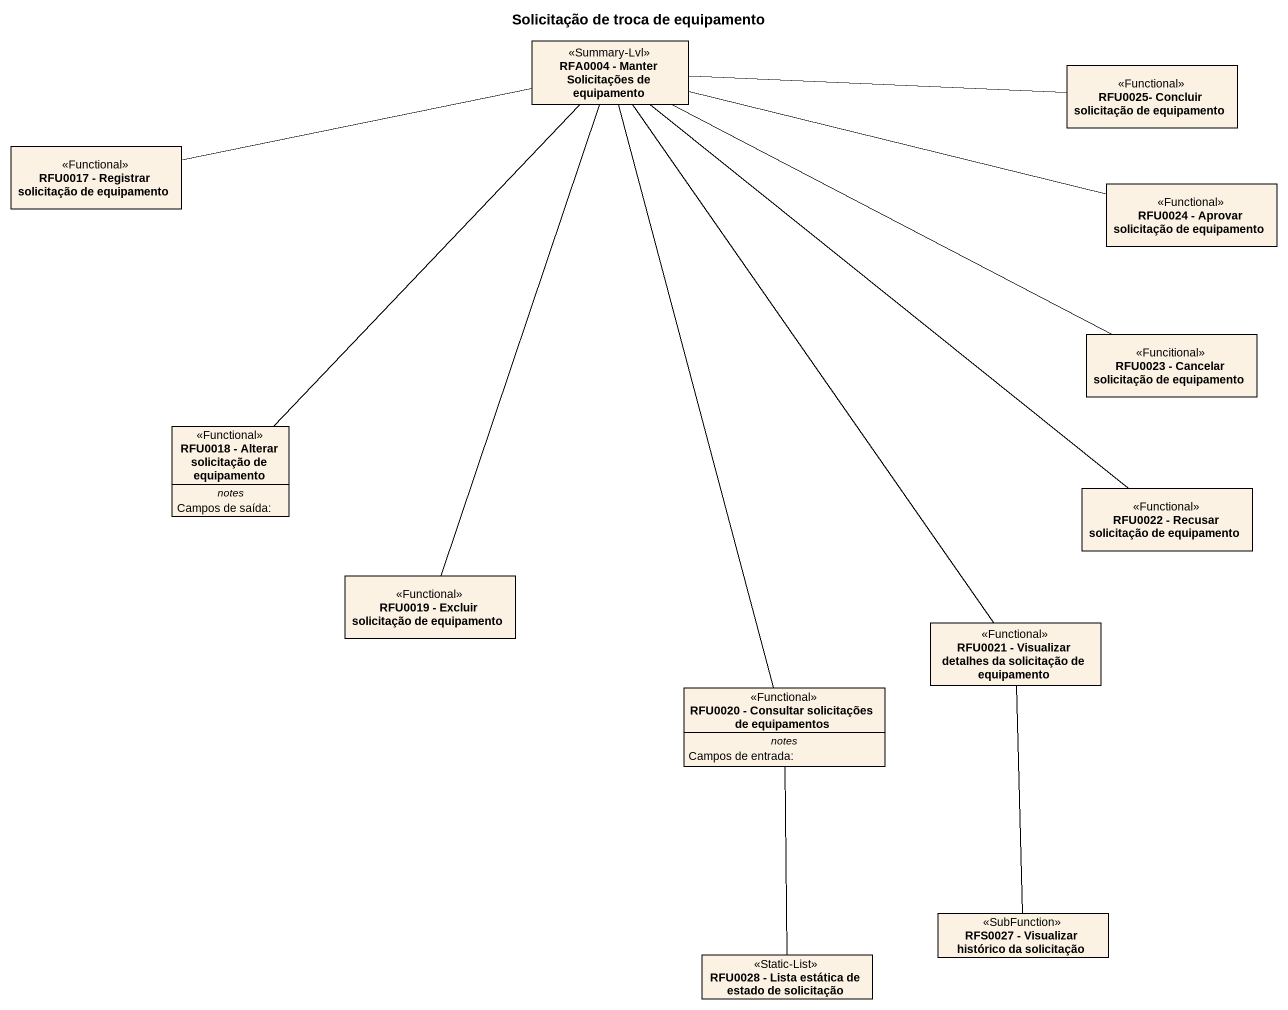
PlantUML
@startuml
title Solicitação de troca de equipamento
hide circle
hide empty members
class "RFA0004 - Manter Solicitações de equipamento" as RFA0004_Manter_Solicitações <<Summary-Lvl>>
class "RFU0025- Concluir solicitação de equipamento" as RFU0025_Concluir <<Functional>>
class "RFU0017 - Registrar solicitação de equipamento" as RFU0017_Registrar <<Functional>>
class "RFU0024 - Aprovar solicitação de equipamento" as RFU0024_Aprovar_solicitação <<Functional>>
class "RFU0023 - Cancelar solicitação de equipamento" as RFU0023_Cancelar <<Funcitional>>
class "RFU0018 - Alterar solicitação de equipamento" as RFU0018_Alterar_solicitação <<Functional>> {
  -- notes --
  Campos de saída:
}
class "RFU0022 - Recusar solicitação de equipamento" as RFU0022_Recusar_solicitação <<Functional>>
class "RFU0019 - Excluir solicitação de equipamento" as RFU0019_Excluir_solicitação <<Functional>>
class "RFU0021 - Visualizar detalhes da solicitação de equipamento" as RFU0021_Visualizar_detalhes <<Functional>>
class "RFU0020 - Consultar solicitações de equipamentos" as RFU0020_Consultar <<Functional>> {
  -- notes --
  Campos de entrada:
}
class "RFU0028 - Lista estática de estado de solicitação" as RFU0028_Lista_estática_de <<Static-List>>
class "RFS0027 - Visualizar histórico da solicitação" as RFS0027_Visualizar <<SubFunction>>
RFA0004_Manter_Solicitações -left- RFU0017_Registrar
RFU0025_Concluir -left- RFA0004_Manter_Solicitações
RFU0024_Aprovar_solicitação -left- RFA0004_Manter_Solicitações
RFU0023_Cancelar -left- RFA0004_Manter_Solicitações
RFU0018_Alterar_solicitação -up- RFA0004_Manter_Solicitações
RFU0022_Recusar_solicitação -up- RFA0004_Manter_Solicitações
RFU0019_Excluir_solicitação -up- RFA0004_Manter_Solicitações
RFU0021_Visualizar_detalhes -up- RFA0004_Manter_Solicitações
RFU0020_Consultar -up- RFA0004_Manter_Solicitações
RFU0020_Consultar -- RFU0028_Lista_estática_de
RFS0027_Visualizar -up- RFU0021_Visualizar_detalhes
@enduml
